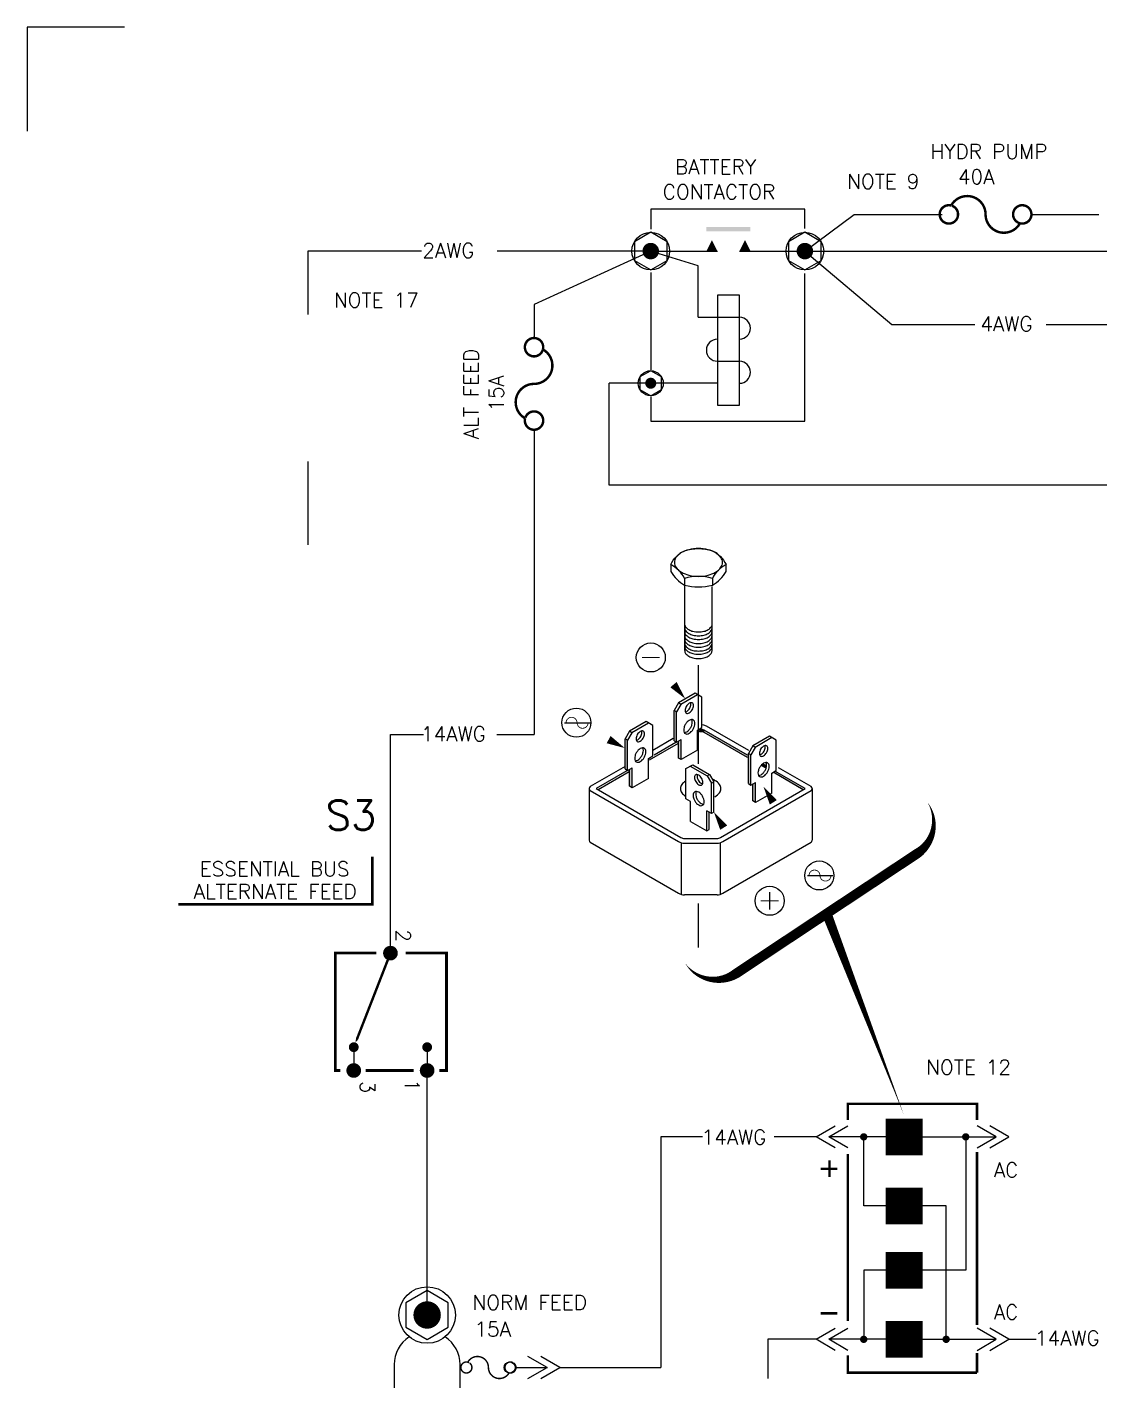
# Model space of a CAD drawing. Extents: x -0.4 to 31.2, y -19.7 to 25.2.
# Drawn here: x -0.43 to 3.96, y 5.33 to 10.86 of the extents above; entities that cross this region are included whole.
import ezdxf
from ezdxf.enums import TextEntityAlignment as Align

# ---------------------------------------------------------------- set-up
doc = ezdxf.new("R2010")
doc.units = 0
doc.header["$LTSCALE"] = 0.5
doc.linetypes.add('HIDDEN', pattern=[0])
doc.layers.get('0').update_dxf_attribs({"linetype": 'CONTINUOUS'})
doc.styles.get("Standard").update_dxf_attribs({"font": 'ROMANS'})

# ---------------------------------------------------------------- blocks, each defined once
blk = doc.blocks.new('FUSE')
at = {"color": 0, "const_width": 0.01}
blk.add_lwpolyline([(0.1404259733037172, -0.03625724772812688, -729.2147678623838), (0.1406250000000036, -0.03630921887069505, -0.7745966692415445), (0, 0, 0.7745966692414826), (-0.1406250000000036, 0.03630921887069505, 55.55771820439573), (-0.1380376597728556, 0.03554085559310494, 55.55771820439573)], format="xyb", dxfattribs=at)
blk = doc.blocks.new('SPADETERM')
at = {"color": 0}
for p, q in [((0, 0), (-0.09778629398190475, 0.0564569431535098)), ((-0.09778629398190475, -0.0564569431535098), (0, 0)), ((0.06509466086077254, 0), (-0.03269163312113221, 0.0564569431535098)), ((-0.03269163312113221, -0.0564569431535098), (0.06509466086077254, 0))]:
    blk.add_line(p, q, dxfattribs=at)
blk = doc.blocks.new('DIODE')
at = {"color": 0}
blk.add_lwpolyline([(0, 0, 0.15, 0.15, 0), (0, -0.02324600182806336, 0, 0.15, 0), (0, -0.1510990118823976, 0.15, 0.15, 0)], format="xyseb", dxfattribs=at)
blk = doc.blocks.new('CORNERS')
at = {"color": 0}
blk.add_lwpolyline([(0.3987211017965544, 11), (0, 11), (0, 10.57433492604116)], dxfattribs=at)

msp = doc.modelspace()

# ---------------------------------------------------------------- linework, layer by layer
at = {"color": 0}
for p, q in [((2.750754532449097, 9.945442326394389), (2.952792227805409, 10.09544232639439)), ((2.952792227805409, 10.09544232639439), (3.312013574935077, 10.09544232639439)), ((3.68288163089605, 10.09544232639439), (3.9517848894031, 10.09544232639439)), ((0.7191951863921886, 9.945442326394389), (0.7191951863921886, 9.686068654894868)), ((1.183597099062016, 9.945442326394389), (0.7191951863921886, 9.945442326394389)), ((2.120754532449096, 9.945442326394389), (1.492782852152468, 9.945442326394389)), ((2.120754532449096, 9.945442326394389), (1.643703041796084, 9.726762597280835)), ((2.314426823878117, 9.884701811996567), (2.11934569110564, 9.945442326394389)), ((2.141845691105617, 9.945442326394389), (2.393359521769507, 9.945442326394389)), ((2.483359521769416, 9.945442326394389), (2.750754532449097, 9.945442326394389)), ((2.750754532449097, 9.945442326394389), (6.271911207064891, 9.945442326394389)), ((2.750754532449097, 9.945442326394389), (3.106539047554718, 9.645442326394388)), ((2.314426823878117, 9.67544232639412), (2.314426823878117, 9.884701811996567)), ((2.393359521769507, 9.765442326394034), (2.393359521769507, 9.315442326394479)), ((2.483359521769416, 9.765442326394034), (2.393359521769507, 9.765442326394034)), ((2.483359521769416, 9.315442326394479), (2.483359521769416, 9.765442326394034)), ((1.643703041796084, 9.726762597280835), (1.643703041796084, 9.589621403066662)), ((2.314426823878117, 9.67544232639412), (2.483359521769416, 9.67544232639412)), ((3.106539047554718, 9.645442326394388), (3.445070035952182, 9.645442326394388)), ((3.736588031723181, 9.645442326394388), (4.644037427977209, 9.645442326394388)), ((2.393359521769507, 9.4954423263943), (2.483359521769416, 9.4954423263943)), ((2.393359521769507, 9.40544232639439), (1.95108764751753, 9.405442326394397)), ((1.95108764751753, 8.989172728789388), (1.95108764751753, 9.405442326394397)), ((2.393359521769507, 9.315442326394479), (2.483359521769416, 9.315442326394479)), ((1.643703041796084, 9.209485644902564), (1.643703041796084, 7.970567772847793)), ((0.7191951863921884, 9.08606865489487), (0.7191951863921884, 8.744860062144244)), ((5.292611508418108, 8.989172728789388), (1.95108764751753, 8.989172728789388)), ((2.259005272975067, 8.607607406236273), (2.259005272975067, 8.579833624812686)), ((2.259617796842918, 8.31267736249173), (2.259617796842918, 8.576100608206055)), ((2.348244476821116, 8.627868250750701), (2.348269314750639, 8.627882590935997)), ((2.372516954699897, 8.607607406236273), (2.372516954699897, 8.579833624812686)), ((2.37190443083204, 8.31267736249173), (2.37190443083204, 8.575141241957756)), ((2.314674514080445, 8.25373163163206), (2.314674514080445, 7.850455009073758)), ((2.302173306552753, 8.13833442067375), (2.233571279018296, 8.098727021609776)), ((2.330148614792471, 8.122182868930889), (2.302173306552753, 8.13833442067375)), ((2.233571279018296, 8.098727021609776), (2.215910768558459, 8.068138120205742)), ((2.243886076798173, 8.092771770334927), (2.226225566338336, 8.06218286893089)), ((2.243886076798173, 8.092771770334927), (2.233571279018296, 8.098727021609776)), ((2.312488104332637, 8.132379169398902), (2.243886076798173, 8.092771770334927)), ((2.330148614792471, 7.998575469866913), (2.330148614792471, 8.122182868930889)), ((2.101922294791074, 8.022719445127649), (2.033320267256617, 7.983112046063677)), ((2.129897603030792, 8.00656789338479), (2.101922294791074, 8.022719445127649)), ((2.215910768558459, 7.944530721141764), (2.215910768558459, 8.068138120205742)), ((2.226225566338336, 8.06218286893089), (2.215910768558459, 8.068138120205742)), ((2.226225566338336, 7.938575469866914), (2.226225566338336, 8.06218286893089)), ((1.056870505914311, 7.076360025864629), (1.056870505914311, 7.970567772847794)), ((1.056870505914311, 7.970567772847794), (1.192310330925577, 7.970567772847794)), ((1.491606364273102, 7.970567772847793), (1.643703041796084, 7.970567772847793)), ((1.768490919605874, 8.017764110259023), (1.872500625356104, 8.017764110259023)), ((2.033320267256617, 7.983112046063677), (2.01565975679678, 7.952523144659639)), ((2.043635065036494, 7.977156794788827), (2.025974554576657, 7.946567893384787)), ((2.043635065036494, 7.977156794788827), (2.033320267256617, 7.983112046063677)), ((2.112237092570958, 8.0167641938528), (2.043635065036494, 7.977156794788827)), ((2.129897603030792, 7.882960494320812), (2.129897603030792, 8.006567893384787)), ((2.311442466070727, 7.987775469866913), (2.330148614792471, 7.998575469866913)), ((2.311442466070727, 7.906175469866914), (2.311442466070727, 7.987775469866913)), ((2.025974554576657, 7.946567893384787), (2.01565975679678, 7.952523144659639)), ((2.01565975679678, 7.828915745595665), (2.01565975679678, 7.952523144659639)), ((2.025974554576657, 7.822960494320815), (2.025974554576657, 7.946567893384787)), ((2.215910768558459, 7.944530721141764), (2.226225566338336, 7.938575469866914)), ((2.226225566338336, 7.938575469866914), (2.244931715060084, 7.949375469866914)), ((2.234616917280203, 7.873730721141764), (2.234616917280203, 7.943420218592064)), ((2.244931715060084, 7.867775469866914), (2.244931715060084, 7.949375469866914)), ((2.537363830518523, 7.923332310223317), (2.519703320058689, 7.892743408819279)), ((2.547678628298407, 7.917377058948467), (2.53001811783857, 7.886788157544429)), ((2.605965858052987, 7.96293970928729), (2.537363830518523, 7.923332310223317)), ((2.547678628298407, 7.917377058948467), (2.537363830518523, 7.923332310223317)), ((2.616280655832867, 7.95698445801244), (2.547678628298407, 7.917377058948467)), ((2.633941166292705, 7.946788157544428), (2.605965858052987, 7.96293970928729)), ((2.633941166292705, 7.823180758480453), (2.633941166292701, 7.946788157544428)), ((2.111191454309048, 7.872160494320812), (2.129897603030792, 7.882960494320812)), ((2.111191454309048, 7.790560494320814), (2.111191454309048, 7.872160494320812)), ((2.244931715060084, 7.867775469866912), (2.234616917280203, 7.873730721141764)), ((2.311442466070727, 7.906175469866914), (2.244931715060084, 7.867775469866914)), ((2.519703320058689, 7.769136009755303), (2.519703320058689, 7.892743408819279)), ((2.53001811783857, 7.886788157544429), (2.519703320058689, 7.892743408819279)), ((2.53001811783857, 7.763180758480453), (2.53001811783857, 7.886788157544429)), ((2.01565975679678, 7.828915745595665), (2.025974554576657, 7.822960494320815)), ((2.025974554576657, 7.822960494320815), (2.044680703298404, 7.833760494320814)), ((2.034365905518524, 7.758115745595664), (2.034365905518524, 7.827805243045964)), ((2.044680703298404, 7.752160494320814), (2.044680703298404, 7.833760494320814)), ((2.264663960182653, 7.830360500805456), (2.29263926842237, 7.846512052548319)), ((2.264663960182653, 7.706753101741481), (2.264663960182653, 7.830360500805456)), ((2.282324470642486, 7.840556801273467), (2.35092649817695, 7.800949402209494)), ((2.29263926842237, 7.846512052548319), (2.361241295956831, 7.806904653484344)), ((2.35092649817695, 7.800949402209494), (2.361241295956831, 7.806904653484344)), ((2.361241295956831, 7.806904653484344), (2.378901806416668, 7.776315752080307)), ((2.615235017570957, 7.812380758480452), (2.633941166292705, 7.823180758480453)), ((2.615235017570957, 7.730780758480454), (2.615235017570957, 7.812380758480452)), ((1.868964071211533, 7.748753101741483), (1.868964071211533, 7.537553101741483)), ((2.044680703298404, 7.752160494320813), (2.034365905518524, 7.758115745595664)), ((2.111191454309048, 7.790560494320814), (2.044680703298404, 7.752160494320814)), ((2.35092649817695, 7.800949402209494), (2.368587008636788, 7.770360500805457)), ((2.368587008636788, 7.770360500805457), (2.378901806416668, 7.776315752080307)), ((2.368587008636788, 7.64675310174148), (2.368587008636788, 7.770360500805457)), ((2.378901806416668, 7.65270835301633), (2.378901806416668, 7.776315752080307)), ((2.519703320058689, 7.769136009755303), (2.53001811783857, 7.763180758480453)), ((2.53001811783857, 7.763180758480453), (2.54872426656031, 7.773980758480454)), ((2.538409468780433, 7.698336009755304), (2.538409468780433, 7.768025507205603)), ((2.54872426656031, 7.692380758480453), (2.54872426656031, 7.773980758480454)), ((2.780914585360563, 7.748753101825842), (2.780914585360563, 7.537553101741481)), ((2.2833701089044, 7.69595310174148), (2.264663960182653, 7.706753101741481)), ((2.2833701089044, 7.614353101741481), (2.2833701089044, 7.69595310174148)), ((2.54872426656031, 7.692380758480453), (2.538409468780433, 7.698336009755303)), ((2.615235017570957, 7.730780758480454), (2.54872426656031, 7.692380758480453)), ((2.34988085991504, 7.575953101741482), (2.34988085991504, 7.657553101741482)), ((2.368587008636788, 7.64675310174148), (2.34988085991504, 7.657553101741482)), ((2.360195657694924, 7.581908353016332), (2.360195657694924, 7.65159785046663)), ((2.378901806416668, 7.65270835301633), (2.368587008636788, 7.64675310174148)), ((2.2833701089044, 7.614353101741481), (2.34988085991504, 7.575953101741482)), ((2.34988085991504, 7.575953101741482), (2.360195657694924, 7.58190835301633)), ((1.873764071211533, 7.529239257865153), (2.234211334439657, 7.32113493341173)), ((2.245349773202968, 7.525904152793383), (2.245349773202968, 7.314704152793383)), ((2.404528883369136, 7.525904152793383), (2.404528883369136, 7.314704152793383)), ((2.415667322132443, 7.32113493341173), (2.776114585360564, 7.529239257865151)), ((2.761407985997508, 7.393411078235485), (2.865417691747741, 7.393411078235485)), ((2.391667322132442, 7.314704152793381), (2.258211334439658, 7.314704152793381)), ((2.314674514080445, 7.279146460449499), (2.314674514080445, 7.099912405979143)), ((0.9068315303620551, 6.692060178195726), (0.9068315303620551, 6.596788634729807)), ((1.206831530362052, 6.692060178195726), (1.206831530362052, 6.596788634729807)), ((1.206831530362054, 5.597514851506526), (1.206831530362054, 6.598897327222198)), ((2.161379368695878, 6.325568341911899), (2.161379368695878, 5.382963505973948)), ((2.332614264558558, 6.325568341911899), (2.161379368695878, 6.325568341911899)), ((2.796376937296358, 6.325568341911899), (2.625830174328895, 6.325568341911899)), ((3.080673040151696, 6.325568341911899), (2.848452665984976, 6.325568341911899)), ((2.991242045651216, 6.043086063529034), (2.991242045651216, 6.325568341911899)), ((3.231772052034094, 6.325568341911899), (3.532531315774902, 6.325568341911899)), ((3.408187300256477, 6.325568341911899), (3.408187300256478, 5.780577273365945)), ((3.328225209646263, 6.043086063529034), (2.991242045651216, 6.043086063529034)), ((3.328225209646263, 5.498094994983073), (3.328225209646263, 6.043086063529034)), ((3.408187300256478, 5.780577273365945), (2.991242045651216, 5.780577273365938)), ((2.991242045651216, 5.780577273365938), (2.991242045651216, 5.498094994983073)), ((2.796376937296358, 5.498094994983073), (2.599710378218011, 5.498094994983073)), ((2.599710378218011, 5.498094994983073), (2.599710378218011, 5.338386588315082)), ((3.080673040151696, 5.498094994983073), (2.848452665984976, 5.498094994983073)), ((3.231772052034094, 5.498094994983073), (3.532531315774902, 5.498094994983073)), ((3.58460704446352, 5.498094994983073), (3.695988513439512, 5.498094994983073)), ((1.697058335310112, 5.382963505973949), (1.618829300124588, 5.42812906049676)), ((1.749134063998731, 5.382963505973949), (1.670905028813206, 5.42812906049676)), ((1.571774518888978, 5.382963505973949), (1.698527146865066, 5.382963505973949)), ((1.618829300124588, 5.337797951451138), (1.697058335310112, 5.382963505973949)), ((1.670905028813206, 5.337797951451138), (1.749134063998731, 5.382963505973949)), ((1.749134063998731, 5.382963505973949), (2.161379368695878, 5.382963505973948))]:
    msp.add_line(p, q, dxfattribs=at)
at = {"color": 0, "linetype": 'HIDDEN'}
for points in [[(2.120754532449096, 10.11619554974496), (2.120754532449096, 10.03495502284798)], [(2.750754532449097, 10.03820724695762), (2.750754532449097, 10.11619554974496), (2.120886158156863, 10.11619554974496)], [(2.120754532449096, 9.857708808872545), (2.120754532449096, 9.460213554396994)], [(2.120754532449096, 9.34869240442739), (2.120754532449096, 9.249875986378573), (2.750754532449097, 9.249875986378573), (2.750754532449097, 9.8544565847629)]]:
    msp.add_lwpolyline(points, dxfattribs=at)
at = {"color": 0}
for points in [[(2.187321336085059, 9.983874688392707), (2.120754532449096, 10.02230705039102), (2.054187728813133, 9.983874688392707), (2.054187728813133, 9.907009964396071), (2.120754532449096, 9.868577602397757), (2.187321336085059, 9.907009964396071)], [(2.81732133608506, 9.983874688392707), (2.750754532449097, 10.02230705039102), (2.684187728813133, 9.983874688392707), (2.684187728813133, 9.907009964396071), (2.750754532449097, 9.868577602397757), (2.81732133608506, 9.907009964396071)], [(2.165132401539738, 9.431063901059932), (2.120754532449096, 9.456685475725479), (2.076376663358454, 9.431063901059932), (2.076376663358454, 9.379820751728847), (2.120754532449096, 9.3541991770633), (2.165132401539738, 9.379820751728847)], [(1.293388159461168, 5.647488344617054), (1.206831530362054, 5.697461837727575), (1.120274901262933, 5.647488344617054), (1.120274901262933, 5.547541358396012), (1.206831530362054, 5.497567865285484), (1.293388159461168, 5.547541358396012)]]:
    msp.add_lwpolyline(points, close=True, dxfattribs=at)
for points, const_width in [([(2.103879532449114, 9.945442326394389, 1), (2.137629532449077, 9.945442326394389, 1)], 0.03374999999996624), ([(2.733879532449116, 9.945442326394389, 1), (2.767629532449079, 9.945442326394389, 1)], 0.03374999999996624), ([(2.109504532449108, 9.40544232639439, 1), (2.132004532449083, 9.40544232639439, 1)], 0.0224999999999775), ([(1.056870505914311, 7.091360025864629, 1), (1.056870505914311, 7.061360025864628, 1)], 0.03), ([(0.9068315303620551, 6.702060178195728, 1), (0.9068315303620551, 6.682060178195725, 1)], 0.02), ([(1.206831530362052, 6.702060178195728, 1), (1.206831530362052, 6.682060178195725, 1)], 0.02), ([(0.9068315303620551, 6.611788634729807, 1), (0.9068315303620551, 6.581788634729806, 1)], 0.03), ([(1.206831530362052, 6.611788634729807, 1), (1.206831530362052, 6.581788634729806, 1)], 0.03), ([(2.998742045651216, 6.325568341911899, -1), (2.983742045651216, 6.325568341911899, -1)], 0.015), ([(3.415687300256478, 6.325568341911899, -1), (3.400687300256477, 6.325568341911899, -1)], 0.015), ([(1.178831530362048, 5.597514851506526, 1), (1.234831530362053, 5.597514851506526, 1)], 0.05599999999999999), ([(2.998742045651216, 5.498094994983073, -1), (2.983742045651216, 5.498094994983073, -1)], 0.015), ([(3.335725209646263, 5.498094994983073, -1), (3.320725209646262, 5.498094994983073, -1)], 0.015)]:
    msp.add_lwpolyline(points, format="xyb", close=True, dxfattribs=dict(at, const_width=const_width))
for points, format in [([(2.429272795562316, 8.664332534801286, 0.1635241201433626), (2.372516954699897, 8.607607406236273, 0.1529235857135754), (2.259005272975067, 8.607607406236273, 0.1565824603704162), (2.202249432112645, 8.664332534801286, -0.1635241201433626), (2.259005272975067, 8.721057663366299, -0.1529235857135754), (2.372516954699897, 8.721057663366299, -0.1565824603704162)], "xyb"), ([(2.315761113837482, 8.729736970061168, 0.0587518675353757), (2.276310697867082, 8.725085342430312, 0.07234108405765964), (2.24628730354845, 8.713122564568156, 0.1066170543910072), (2.223883645595951, 8.692828511531836, 0.1568512196707774), (2.217510309097002, 8.673011841496155, 0.1568512196707781), (2.223883645595951, 8.653195171460471, 0.106617054391009), (2.24628730354845, 8.632901118424154, 0.07234108405766021), (2.276310697867082, 8.620938340561999, 0.05875186753537549), (2.315761113837482, 8.616286712931142, 0.05875186753537561), (2.355211529807879, 8.620938340561999, 0.07234108405765943), (2.385234924126511, 8.632901118424154, 0.1066170543910081), (2.40763858207901, 8.653195171460471, 0.1568512196707778), (2.414011918577963, 8.673011841496155, 0.1568512196707755), (2.40763858207901, 8.692828511531836, 0.1066170543910075), (2.385234924126511, 8.713122564568156, 0.07234108405765957), (2.355211529807879, 8.725085342430312, 0.05875186753537671)], "xyb"), ([(2.266124404338861, 8.084977582221612, 0.05875186753540363), (2.262270077936535, 8.076017289401108, 0.07234108405766812), (2.261127876105171, 8.068164045020787, 0.1066170543910311), (2.262692841575046, 8.060908281817461, 0.1568512196707903), (2.266124404338861, 8.057120001661424, 0.1568512196707873), (2.271120932572547, 8.0560423212113, 0.1066170543909786), (2.278187090565404, 8.058314902960007, 0.07234108405762966), (2.284417098785213, 8.063230700952378, 0.05875186753533832), (2.290249776791953, 8.071048791941518, 0.0587518675353343), (2.294104103194276, 8.080009084762022, 0.07234108405763703), (2.29524630502564, 8.087862329142347, 0.1066170543910311), (2.293681339555768, 8.095118092345672, 0.1568512196707903), (2.290249776791953, 8.098906372501705, 0.1568512196708349), (2.28525324855827, 8.099984052951832, 0.1066170543910695), (2.278187090565404, 8.097711471203123, 0.07234108405767206), (2.271957082345601, 8.092795673210752, 0.05875186753536454)], "xyb"), ([(2.262026664605977, 8.010640132662463, 0.05875186753536099), (2.256863009075325, 7.99863599477965, 0.07234108405764983), (2.255332796999852, 7.988114973842356, 0.1066170543909983), (2.257429387106733, 7.978394400677778, 0.1568512196707501), (2.262026664605977, 7.973319227550879, 0.1568512196708165), (2.268720532212097, 7.971875455011735, 0.1066170543909995), (2.278187090565404, 7.974920041300146, 0.07234108405764586), (2.286533455933114, 7.981505754299326, 0.05875186753540317), (2.294347516524834, 7.991979680106669, 0.05875186753538685), (2.299511172055486, 8.003983817989486, 0.07234108405766143), (2.301041384130958, 8.014504838926776, 0.1066170543909651), (2.298944794024081, 8.024225412091354, 0.1568512196707457), (2.294347516524834, 8.029300585218255, 0.1568512196707627), (2.287653648918717, 8.030744357757396, 0.1066170543910523), (2.278187090565404, 8.027699771468988, 0.07234108405762782), (2.269840725197696, 8.021114058469806, 0.05875186753537025)], "xyb"), ([(2.065873392577182, 7.969362606675511, 0.05875186753540363), (2.062019066174856, 7.960402313855005, 0.07234108405766812), (2.060876864343492, 7.952549069474684, 0.1066170543910311), (2.062441829813367, 7.945293306271359, 0.1568512196707903), (2.065873392577182, 7.941505026115323, 0.1568512196707873), (2.070869920810868, 7.940427345665198, 0.1066170543909786), (2.077936078803724, 7.942699927413906, 0.07234108405762966), (2.084166087023533, 7.947615725406279, 0.05875186753533832), (2.089998765030274, 7.955433816395417, 0.0587518675353343), (2.093853091432596, 7.964394109215919, 0.07234108405763703), (2.09499529326396, 7.972247353596244, 0.1066170543910311), (2.093430327794089, 7.979503116799569, 0.1568512196707903), (2.089998765030274, 7.983291396955605, 0.1568512196708349), (2.085002236796591, 7.98436907740573, 0.1066170543910695), (2.077936078803724, 7.982096495657024, 0.07234108405767206), (2.071706070583922, 7.977180697664649, 0.05875186753536454)], "xyb"), ([(2.061775652844297, 7.895025157116362, 0.05875186753536099), (2.056611997313646, 7.883021019233548, 0.07234108405764983), (2.055081785238173, 7.872499998296255, 0.1066170543909983), (2.057178375345054, 7.862779425131676, 0.1568512196707501), (2.061775652844297, 7.857704252004777, 0.1568512196708165), (2.068469520450418, 7.856260479465635, 0.1066170543909995), (2.077936078803724, 7.859305065754044, 0.07234108405764586), (2.086282444171435, 7.865890778753225, 0.05875186753540317), (2.094096504763155, 7.87636470456057, 0.05875186753538685), (2.099260160293806, 7.888368842443383, 0.07234108405766143), (2.100790372369279, 7.898889863380675, 0.1066170543909651), (2.098693782262402, 7.908610436545252, 0.1568512196707457), (2.094096504763155, 7.913685609672153, 0.1568512196707627), (2.087402637157038, 7.915129382211297, 0.1066170543910523), (2.077936078803724, 7.912084795922886, 0.07234108405762782), (2.069589713436017, 7.905499082923703, 0.05875186753537025)], "xyb"), ([(2.569916955839088, 7.909582870835151, 0.05875186753540363), (2.566062629436765, 7.900622578014647, 0.07234108405766812), (2.564920427605401, 7.892769333634326, 0.1066170543910311), (2.566485393075276, 7.885513570431001, 0.1568512196707903), (2.569916955839088, 7.881725290274963, 0.1568512196707873), (2.574913484072777, 7.880647609824838, 0.1066170543909786), (2.581979642065637, 7.882920191573546, 0.07234108405762966), (2.588209650285443, 7.887835989565919, 0.05875186753533832), (2.594042328292183, 7.895654080555057, 0.0587518675353343), (2.597896654694506, 7.904614373375559, 0.07234108405763703), (2.59903885652587, 7.912467617755884, 0.1066170543910311), (2.597473891055995, 7.919723380959209, 0.1568512196707903), (2.594042328292183, 7.923511661115245, 0.1568512196708349), (2.589045800058493, 7.92458934156537, 0.1066170543910695), (2.581979642065637, 7.922316759816664, 0.07234108405767206), (2.575749633845828, 7.917400961824291, 0.05875186753536454)], "xyb"), ([(2.304514502412453, 7.777375505540596, 0.05875186753535443), (2.310370532902582, 7.769526113005282, 0.07234108405764272), (2.31662548440972, 7.764590633471976, 0.1066170543910233), (2.323719933410065, 7.762308952913517, 0.1568512196707382), (2.328736466406987, 7.763390948108049, 0.1568512196707007), (2.33218176823069, 7.767194395525043, 0.1066170543909515), (2.333752999403913, 7.774479208864425, 0.07234108405770369), (2.332606224501781, 7.782363895535698, 0.05875186753539453), (2.328736466406987, 7.791360062973147, 0.05875186753534553), (2.322880435916858, 7.79920945550846, 0.07234108405765162), (2.31662548440972, 7.804144935041767, 0.1066170543910253), (2.309531035409379, 7.806426615600226, 0.1568512196708752), (2.304514502412453, 7.805344620405694, 0.1568512196707578), (2.30106920058875, 7.801541172988698, 0.1066170543909635), (2.299497969415523, 7.794256359649318, 0.07234108405762842), (2.300644744317659, 7.786371672978048, 0.05875186753538331)], "xyb"), ([(2.565819216106207, 7.835245421276002, 0.05875186753536099), (2.560655560575555, 7.823241283393188, 0.07234108405764983), (2.559125348500082, 7.812720262455895, 0.1066170543909983), (2.561221938606959, 7.802999689291318, 0.1568512196707501), (2.565819216106207, 7.797924516164417, 0.1568512196708165), (2.572513083712331, 7.796480743625275, 0.1066170543909995), (2.581979642065637, 7.799525329913684, 0.07234108405764586), (2.590326007433341, 7.806111042912865, 0.05875186753540317), (2.598140068025068, 7.81658496872021, 0.05875186753538685), (2.603303723555719, 7.828589106603023, 0.07234108405766143), (2.604833935631188, 7.839110127540315, 0.1066170543909651), (2.602737345524311, 7.848830700704894, 0.1568512196707457), (2.598140068025068, 7.853905873831793, 0.1568512196707627), (2.591446200418947, 7.855349646370937, 0.1066170543910523), (2.581979642065637, 7.852305060082526, 0.07234108405762782), (2.573633276697926, 7.845719347083345, 0.05875186753537025)], "xyb"), ([(2.300674739729367, 7.698850890774266, 0.05875186753539177), (2.308387413004703, 7.688512863993707, 0.0723410840576827), (2.31662548440972, 7.682012600519726, 0.1066170543910042), (2.325969214313517, 7.679007517691736, 0.1568512196708365), (2.33257622909007, 7.680432557304315, 0.1568512196707744), (2.337113856984239, 7.6854418801377, 0.1066170543909859), (2.339183243866622, 7.695036329014484, 0.07234108405768452), (2.337672886269371, 7.705420839866405, 0.05875186753539382), (2.33257622909007, 7.717269224244219, 0.05875186753539177), (2.324863555814734, 7.727607251024778, 0.0723410840576827), (2.31662548440972, 7.734107514498759, 0.1066170543910042), (2.307281754505919, 7.737112597326749, 0.1568512196708365), (2.300674739729367, 7.735687557714169, 0.1568512196708612), (2.296137111835197, 7.730678234880783, 0.1066170543910042), (2.294067724952818, 7.721083786004001, 0.07234108405761568), (2.295578082550066, 7.71069927515208, 0.05875186753535909)], "xyb"), ([(0.9831235796517446, 7.470277283062993, 0, 0, 0), (0.1904118078748682, 7.470277283062993, 0, 0, 0), (0.1904118078748682, 7.275411942298017, 0.01125, 0.01125, 0), (0.9831235796517446, 7.275411942298017, 0.01125, 0.01125, 0)], "xyseb")]:
    msp.add_lwpolyline(points, format=format, close=True, dxfattribs=at)
for points, format in [([(2.202249432112645, 8.664332534801286), (2.202249432112645, 8.636558753377702, 0.1242366591948834), (2.259005272975067, 8.579833624812686, 0.1223388685708613), (2.372516954699897, 8.579833624812686, 0.1242366591948834), (2.429272795562316, 8.636558753377702), (2.429272795562316, 8.664332534801286)], "xyb"), ([(2.260120046553944, 8.416909060131328, 0.09893157468461798), (2.263259703413745, 8.40997395174088, 0.106617054391009), (2.27606179367232, 8.398377350005838, 0.07234108405766021), (2.293218018997255, 8.39154147694175, 0.05875186753537549), (2.315761113837482, 8.388883404009832, 0.05875186753537561), (2.338304208677709, 8.39154147694175, 0.07234108405765943), (2.355460434002641, 8.398377350005838, 0.1066170543910081), (2.368262524261212, 8.40997395174088, 0.0989315746846333), (2.371402181121017, 8.416909060131331, 0.1568512196707755)], "xyb"), ([(2.25989869094164, 8.40922882977894, 0.04259185981246747), (2.259617796842918, 8.405937302485057, 0.1568512196707781), (2.263259703413745, 8.394613491036097, 0.106617054391009), (2.27606179367232, 8.383016889301057, 0.07234108405766021), (2.293218018997255, 8.37618101623697, 0.05875186753537549), (2.315761113837482, 8.373522943305048, 0.05875186753537561), (2.338304208677709, 8.37618101623697, 0.07234108405765943), (2.355460434002641, 8.383016889301057, 0.1066170543910081), (2.368262524261212, 8.394613491036097, 0.1568512196707778), (2.37190443083204, 8.405937302485057, 0.04259185981248145), (2.371623536733317, 8.40922882977894, 0.1066170543910075)], "xyb"), ([(2.260120046553944, 8.394965544838783, 0.05703460827614956), (2.259617796842918, 8.390576841780273, 0.1568512196707781), (2.263259703413745, 8.379253030331313, 0.106617054391009), (2.27606179367232, 8.367656428596273, 0.07234108405766021), (2.293218018997255, 8.360820555532186, 0.05875186753537549), (2.315761113837482, 8.358162482600264, 0.05875186753537561), (2.338304208677709, 8.360820555532186, 0.07234108405765943), (2.355460434002641, 8.367656428596273, 0.1066170543910081), (2.368262524261212, 8.379253030331313, 0.1568512196707778), (2.37190443083204, 8.390576841780273, 0.05703460827616333), (2.371402181121017, 8.394965544838783, 0.1066170543910075)], "xyb"), ([(2.260001143185982, 8.377959320487058, 0.04978965554087204), (2.259617796842918, 8.374119205310862, 0.1568512196707781), (2.263259703413745, 8.362795393861902, 0.106617054391009), (2.27606179367232, 8.351198792126862, 0.07234108405766021), (2.293218018997255, 8.344362919062775, 0.05875186753537549), (2.315761113837482, 8.341704846130856, 0.05875186753537561), (2.338304208677709, 8.344362919062775, 0.07234108405765943), (2.355460434002641, 8.351198792126862, 0.1066170543910081), (2.368262524261212, 8.362795393861902, 0.1568512196707778), (2.37190443083204, 8.374119205310862, 0.04978965554088592), (2.371521084488979, 8.377959320487058, 0.1066170543910075)], "xyb"), ([(2.260001143185982, 8.362598859782274, 0.04978965554087204), (2.259617796842918, 8.358758744606078, 0.1568512196707781), (2.263259703413745, 8.347434933157118, 0.106617054391009), (2.27606179367232, 8.335838331422082, 0.07234108405766021), (2.293218018997255, 8.32900245835799, 0.05875186753537549), (2.315761113837482, 8.326344385426072, 0.05875186753537561), (2.338304208677709, 8.32900245835799, 0.07234108405765943), (2.355460434002641, 8.335838331422082, 0.1066170543910081), (2.368262524261212, 8.347434933157118, 0.1568512196707778), (2.37190443083204, 8.358758744606078, 0.04978965554088592), (2.371521084488979, 8.362598859782274, 0.1066170543910075)], "xyb"), ([(2.260001143185982, 8.34723839907749, 0.04978965554087204), (2.259617796842918, 8.343398283901294, 0.1568512196707781), (2.263259703413745, 8.332074472452334, 0.106617054391009), (2.27606179367232, 8.320477870717298, 0.07234108405766021), (2.293218018997255, 8.313641997653207, 0.05875186753537549), (2.315761113837482, 8.310983924721288, 0.05875186753537561), (2.338304208677709, 8.313641997653207, 0.07234108405765943), (2.355460434002641, 8.320477870717298, 0.1066170543910081), (2.368262524261212, 8.332074472452334, 0.1568512196707778), (2.37190443083204, 8.343398283901294, 0.04978965554088592), (2.371521084488979, 8.34723839907749, 0.1066170543910075)], "xyb"), ([(2.25989869094164, 8.33352370201965, 0.04259185981246747), (2.259617796842918, 8.330232174725769, 0.1568512196707781), (2.263259703413745, 8.318908363276808, 0.106617054391009), (2.27606179367232, 8.307311761541769, 0.07234108405766021), (2.293218018997255, 8.300475888477681, 0.05875186753537549), (2.315761113837482, 8.29781781554576, 0.05875186753537561), (2.338304208677709, 8.300475888477681, 0.07234108405765943), (2.355460434002641, 8.307311761541769, 0.1066170543910081), (2.368262524261212, 8.318908363276808, 0.1568512196707778), (2.37190443083204, 8.330232174725769, 0.04259185981249611), (2.371623536733317, 8.33352370201965, 0.1066170543910337)], "xyb"), ([(2.260120046553944, 8.31706606555024, 0.05703460827614956), (2.259617796842918, 8.31267736249173, 0.1568512196707781), (2.263259703413745, 8.30135355104277, 0.106617054391009), (2.27606179367232, 8.28975694930773, 0.07234108405766021), (2.293218018997255, 8.282921076243642, 0.05875186753537549), (2.315761113837482, 8.280263003311724, 0.05875186753537561), (2.338304208677709, 8.282921076243642, 0.07234108405765943), (2.355460434002641, 8.28975694930773, 0.1066170543910081), (2.368262524261212, 8.30135355104277, 0.1568512196707778), (2.37190443083204, 8.31267736249173, 0.05703460827616333), (2.371402181121017, 8.31706606555024, 0.1066170543910075)], "xyb"), ([(2.15907195915175, 8.239205498915087, 0, 0, 0), (2.261866961514351, 8.116062984605431, 0, 0.0336, 0), (2.213701745344978, 8.173558507806398, 0.0336, 0.0336, 0)], "xyseb"), ([(2.262173551493153, 8.062187426349134, 0.0868210977919839), (2.267872292785523, 8.064270154234858, 0.07234108405762966), (2.274102301005332, 8.06918595222723, 0.05875186753533832), (2.279934979012073, 8.07700404321637, 0.0587518675353343), (2.283789305414395, 8.08596433603687, 0.07234108405763703), (2.284931507245759, 8.093817580417195, 0.08682109779200264), (2.283885831857777, 8.099794199088848, 0.1568512196707903)], "xyb"), ([(2.257728047731412, 7.977784307271565, 0.01518889895663108), (2.258405734432217, 7.977830706286587, 0.1066170543909995), (2.267872292785523, 7.980875292574996, 0.07234108405764586), (2.276218658153234, 7.987461005574176, 0.05875186753540317), (2.284032718744957, 7.997934931381521, 0.05875186753538685), (2.289196374275605, 8.009939069264334, 0.07234108405766143), (2.290726586351078, 8.020460090201627, 0.1066170543909651), (2.288629996244204, 8.030180663366203, 0.0151888989566015), (2.288331335619518, 8.030790756772419, 0.1568512196707627)], "xyb"), ([(1.869411658179481, 7.990790870106566, 0, 0, 0), (2.015055064888469, 7.914284375446313, 0, 0.0336, 0), (1.948567773093636, 7.948998396627734, 0.0336, 0.0336, 0)], "xyseb"), ([(2.061922539731473, 7.946572450803033, 0.0868210977919839), (2.067621281023844, 7.948655178688756, 0.07234108405762966), (2.073851289243653, 7.953570976681127, 0.05875186753533832), (2.079683967250393, 7.961389067670267, 0.0587518675353343), (2.083538293652716, 7.970349360490769, 0.07234108405763703), (2.08468049548408, 7.978202604871094, 0.08682109779200264), (2.083634820096098, 7.984179223542745, 0.1568512196707903)], "xyb"), ([(2.516822235652978, 7.875592719461671), (2.339339328286052, 7.978062523771475, 0.2287326502011958), (2.314367670189107, 7.979910543185404)], "xyb"), ([(2.516171680067764, 7.884974801660582), (2.339339328286052, 7.987069007528269, 0.1676054936272885), (2.320901973691612, 7.990643081589474)], "xyb"), ([(2.52180350381326, 7.903893517041191), (2.348939328286047, 8.00369669528093, 0.08769943465922107), (2.333234888099082, 8.009405205195304)], "xyb"), ([(2.057477035969733, 7.862169331725464, 0.01518889895663108), (2.058154722670537, 7.862215730740485, 0.1066170543909995), (2.067621281023844, 7.865260317028894, 0.07234108405764586), (2.075967646391554, 7.871846030028075, 0.05875186753540317), (2.083781706983278, 7.88231995583542, 0.05875186753538685), (2.088945362513926, 7.894324093718232, 0.07234108405766143), (2.090475574589398, 7.904845114655525, 0.1066170543909651), (2.088378984482525, 7.914565687820102, 0.0151888989566015), (2.088080323857838, 7.915175781226316, 0.1568512196707627)], "xyb"), ([(2.212934878354873, 7.952887302423281), (2.129897603030792, 7.904945709162152, 0.5773502691896258)], "xyb"), ([(2.565966102993383, 7.886792714962673, 0.0868210977919839), (2.571664844285757, 7.888875442848396, 0.07234108405762966), (2.577894852505559, 7.893791240840769, 0.05875186753533832), (2.583727530512299, 7.901609331829909, 0.0587518675353343), (2.587581856914625, 7.910569624650409, 0.07234108405763703), (2.588724058745989, 7.918422869030734, 0.08682109779200264), (2.587678383358007, 7.924399487702385, 0.1568512196707903)], "xyb"), ([(1.873764071211533, 7.757066945617813, 0.5773502691896258), (1.873764071211533, 7.740439257865153), (2.234211334439657, 7.53233493341173, 0.1316524975873957), (2.258211334439658, 7.525904152793383), (2.391667322132442, 7.525904152793383, 0.1316524975873957), (2.415667322132439, 7.53233493341173), (2.776114585360564, 7.740439257949512, 0.5773502691896268), (2.776114585360564, 7.757066945702172), (2.642606523724148, 7.834147861000578, 0.08769943465922107)], "xyb"), ([(2.01565975679678, 7.838990457887301), (1.873764071211533, 7.757066945617813, 0.5773502691896258)], "xyb"), ([(1.897764071211534, 7.748753101741483), (2.24381133443966, 7.548962621164391, 0.1316524975873986), (2.258211334439658, 7.545104152793383), (2.391667322132442, 7.545104152793383, 0.1316524976320368), (2.406067322136817, 7.548962621166917), (2.752114585361018, 7.748753101822735), (2.628571634396004, 7.820080657794471, 0.1676054936272885)], "xyb"), ([(2.310873238633786, 7.80624146874811, 0.08726538148788024), (2.309812767195404, 7.80021161092417, 0.07234108405762842), (2.310959542097536, 7.792326924252898, 0.05875186753538331), (2.314829300192333, 7.783330756815448, 0.05875186753535443)], "xyb"), ([(2.561520599231642, 7.802389595885104, 0.01518889895663108), (2.562198285932447, 7.802435994900125, 0.1066170543909995), (2.571664844285757, 7.805480581188534, 0.07234108405764586), (2.58001120965346, 7.812066294187715, 0.05875186753540317), (2.587825270245184, 7.82254021999506, 0.05875186753538685), (2.592988925775835, 7.834544357877873, 0.07234108405766143), (2.594519137851308, 7.845065378815165, 0.1066170543909651), (2.592422547744431, 7.854785951979742, 0.0151888989566015), (2.592123887119748, 7.855396045385956, 0.1568512196707627)], "xyb"), ([(2.592192994513845, 7.832077391559207), (2.571894786824391, 7.843796567228773, 0.2287326502011958)], "xyb"), ([(2.59416271279175, 7.839946657938412), (2.577724912278907, 7.849437026486142, 0.1676054936272885)], "xyb"), ([(2.744314741629108, 7.744249859942655), (2.62077179066251, 7.815577415915302, 0.2287326502011958)], "xyb"), ([(2.262227315678178, 7.779470410570561, 0.08410451756561887), (2.247975297311737, 7.76535315439313, 0.1568512196707626), (2.242636472928535, 7.748753101783662, 0.1568512196707779), (2.247975297311737, 7.732153049174197, 0.08660097934423049), (2.262715991520356, 7.717695790188428, 0.07234108405765775)], "xyb"), ([(2.314829300192333, 7.783330756815448, 0.05875186753535443), (2.320685330682459, 7.775481364280131, 0.07234108405764272), (2.326940282189601, 7.770545884746828, 0.08726538148793829), (2.332692527965531, 7.768449351040485, 0.1568512196707382)], "xyb"), ([(2.382585025990615, 7.71483733810481, 0.001688598359335682), (2.383136235420363, 7.715153101783662, 0.106617054391021), (2.40190335926036, 7.732153049174197, 0.1568512196708018), (2.407242183643565, 7.748753101783662, 0.1568512196707779), (2.40190335926036, 7.765353154393128, 0.1066170543910103), (2.383136235420363, 7.782353101783662, 0.01927340434546237), (2.376724357222252, 7.785732515270863, 0.0587518675353817)], "xyb"), ([(2.778094256251404, 7.44415867390924, 0, 0, 0), (2.581721595118218, 7.756283230000661, 0, 0.0336, 0), (2.621662923435576, 7.692798479634607, 0.0336, 0.0336, 0)], "xyseb"), ([(2.261469110880969, 7.034962053343755, 0, 0.04, 0.4142135623730951), (2.469361639700178, 6.992763754075246, 0.04, 0.04, 0), (3.210559320432021, 7.483834056783637, 0.04, 0, 0.4142135623730951), (3.25275761970053, 7.691726585602846, 0, 0, 0)], "xyseb"), ([(2.306704309408975, 7.737154539231018, 0.01311539641820735), (2.306451909615078, 7.736633486155635, 0.1066170543910042), (2.304382522732699, 7.727039037278851, 0.07234108405761568), (2.305892880329946, 7.716654526426932, 0.05875186753535909), (2.310989537509251, 7.704806142049118, 0.05875186753539177)], "xyb"), ([(2.310989537509251, 7.704806142049118, 0.05875186753539177), (2.318702210784587, 7.694468115268557, 0.0723410840576827), (2.326940282189601, 7.687967851794578, 0.1066170543910042), (2.336284012093398, 7.684962768966586, 0.01311539641820755), (2.336861457190345, 7.684920827062318, 0.1568512196707744)], "xyb"), ([(2.575274467549854, 7.340583796924911, 0, 0, 0), (2.378901806416668, 7.65270835301633, 0, 0.0336, 0), (2.418843134734026, 7.589223602650278, 0.0336, 0.0336, 0)], "xyseb"), ([(2.839960480066099, 7.238298905429441, 0.04, 0, 0), (3.15511974270464, 6.416199488151863, 0.04, 0, 0)], "xyseb"), ([(1.056870505914311, 7.076360025864629, 0.01, 0.01, 0), (0.9480731360294108, 6.797210299893502, 0.06, 0, 0), (0.9146930829764148, 6.711564546944667, 0, 0, 0)], "xyseb"), ([(1.133820687098851, 5.508135788863817, 0.2551766292028889), (1.071832394362188, 5.394583230606832), (1.071832394362188, 1.709538206093701, 0.414213562373095), (1.208631518842045, 1.57633905857384, 0.414213562373095), (1.341830666361913, 1.709538206093708), (1.341830666361913, 5.394583230606832, 1)], "xyb"), ([(1.341830666361913, 5.394583230606832, 0.2551766292028793), (1.279842373625254, 5.508135788863814)], "xyb")]:
    msp.add_lwpolyline(points, format=format, dxfattribs=at)
for points, const_width in [([(2.084425778922999, 8.284711161043294), (2.157476027601654, 8.284711161043294)], 0.0048), ([(2.606886608637933, 7.253812750127348), (2.606886608637933, 7.326862998806006)], 0.0048), ([(2.570361484298605, 7.290337874466679), (2.643411732977264, 7.290337874466679)], 0.0048), ([(0.9995484876856757, 7.076360025864629), (0.8318705059143099, 7.076360025864629), (0.8318705059143099, 6.596788634729807), (0.8522054925165854, 6.596788634729807)], 0.0110390673), ([(1.11954177554081, 7.076360025864629), (1.285921764783932, 7.076360025864629), (1.285921764783932, 6.596788634729807), (1.257222934961106, 6.596788634729807)], 0.0110390673), ([(1.151722400729163, 6.596788634729807), (0.9560702268161094, 6.596788634729807)], 0.0110390673), ([(2.926681701170501, 6.394928680000834), (2.926681701170501, 6.4605558262981), (3.454302280589379, 6.4605558262981), (3.454302280589379, 6.394928680000834)], 0.01), ([(2.9266817011705, 5.573162014709932), (2.926681701170501, 6.25511415997538)], 0.01), ([(3.454302280589379, 6.263674284919285), (3.454302280589378, 5.556041969796129)], 0.01), ([(2.815230507389225, 6.195193695316045), (2.883711096992473, 6.195193695316045)], 0.01), ([(2.851308466244008, 6.229433990117665), (2.851308466244008, 6.160953400514418)], 0.01), ([(2.815230507389225, 5.604548968692586), (2.883711096992473, 5.604548968692586)], 0.01), ([(3.454302280589378, 5.362013666749273), (2.9266817011705, 5.362013666749273), (2.9266817011705, 5.433347597171486)], 0.01), ([(3.454302280589378, 5.441907722115398), (3.454302280589378, 5.362013666749273)], 0.01)]:
    msp.add_lwpolyline(points, dxfattribs=dict(at, const_width=const_width))
for points, const_width in [([(1.864561789362501, 8.017764110259023, -1), (1.819656676026778, 8.017764110259023, 1), (1.774751562691059, 8.017764110259023, 1)], 0.00336), ([(2.857478855754135, 7.393411078235485, -1), (2.812573742418416, 7.393411078235485, 1), (2.767668629082693, 7.393411078235485, 1)], 0.00336), ([(1.542550111280473, 5.36283889417645, -0.7914183192462256), (1.457300887685475, 5.382963505973949, 0.7914183192462259), (1.372051664090478, 5.403088117771448, 0.7914183192462259)], 0.006000000000000001), ([(1.378507696060407, 5.402473950511366, 39.33880835951041), (1.380429832608006, 5.401235911541393, 39.33880835951041)], 0.006000000000000001), ([(1.558507696060404, 5.402473950511366, 39.33880835951041), (1.560429832608003, 5.401235911541393, 39.33880835951041)], 0.006000000000000001)]:
    msp.add_lwpolyline(points, format="xyb", dxfattribs=dict(at, const_width=const_width))
for points in [[(2.232354797019987, 7.932922663598547), (2.114116108865268, 7.864657525163794)], [(2.22338763688428, 7.936751955037129), (2.134862329077045, 7.885641844744526)], [(2.02286397425964, 7.820979564441902), (1.897764071211534, 7.748753101741483)], [(2.033090825537709, 7.817877556023464), (1.905563914943692, 7.744249859863085)]]:
    msp.add_lwpolyline(points, dxfattribs=at)
for centre, radius in [((2.120754532449096, 9.945442326394389), 0.07686472399663248), ((2.750754532449097, 9.945442326394389), 0.07686472399663248), ((2.120754532449096, 9.40544232639439), 0.05124314933108796), ((2.120950903262326, 8.284711161043294), 0.05936312144632631), ((1.816789330947849, 8.018265783474547), 0.05936312144632631), ((2.809706397339479, 7.393912751451007), 0.05936312144632631), ((2.606886608637933, 7.290337874466679), 0.05936312144632631), ((1.206831530362054, 5.597514851506526), 0.1154088387988257), ((1.544330666361915, 5.382963505973949), 0.02249999999999979)]:
    msp.add_circle(centre, radius, dxfattribs=at)
for centre, radius, start, end in [((2.483359521769416, 9.630442326394164), 0.04499999999995458, 270, 90), ((2.393359521769507, 9.540442326394253), 0.04499999999995511, 90, 270), ((2.483359521769416, 9.450442326394345), 0.04499999999995458, 270, 90), ((1.878564071211532, 7.537553101741483), 0.009600000000000001, 180, 240), ((2.771314585360564, 7.537553101741481), 0.009600000000000001, 299.9999999999999, 0), ((2.258211334439658, 7.362704152793383), 0.048, 240, 270), ((2.391667322132442, 7.362704152793383), 0.048, 270, 299.9999999999999)]:
    msp.add_arc(centre, radius, start, end, dxfattribs=at)
for points in [[(2.393359521769504, 9.945442326394389), (2.370859521769527, 9.990442326394348), (2.34835952176955, 9.945442326394389)], [(2.483359521769414, 9.945442326394389), (2.505859521769394, 9.990442326394348), (2.528359521769369, 9.945442326394389)], [(2.215910768558459, 8.068138120205742), (2.226225566338336, 8.06218286893089), (2.215910768558459, 7.944530721141764), (2.226225566338336, 7.938575469866914)], [(2.339339328286052, 7.987069007528269), (2.314367670189107, 7.979910543185404), (2.320901973691612, 7.990643081589474)], [(2.339339328286052, 7.987069007528269), (2.339339328286052, 7.978062523771475), (2.339339328286052, 7.987069007528269), (2.314367670189107, 7.979910543185404)], [(2.516171680067764, 7.884974801660582), (2.516822235652978, 7.875592719461671), (2.339339328286052, 7.987069007528269), (2.339339328286052, 7.978062523771475)], [(2.01565975679678, 7.952523144659639), (2.025974554576657, 7.946567893384787), (2.01565975679678, 7.828915745595665), (2.025974554576657, 7.822960494320815)], [(2.234616917280203, 7.943420218592064), (2.244931715060084, 7.949375469866914), (2.234616917280203, 7.873730721141764), (2.244931715060084, 7.867775469866914)], [(2.519703320058689, 7.892743408819279), (2.53001811783857, 7.886788157544429), (2.519703320058689, 7.769136009755303), (2.53001811783857, 7.763180758480453)], [(2.044680703298404, 7.752160494320814), (2.034365905518524, 7.758115745595664), (2.044680703298404, 7.833760494320814), (2.034365905518524, 7.827805243045964)], [(2.592988925775835, 7.834544357877873), (2.59416271279175, 7.839946657938412), (2.571894786824391, 7.843796567228773), (2.577724912278907, 7.849437026486142)], [(2.752114585361018, 7.748753101822735), (2.744314741629108, 7.744249859942655), (2.628571634396004, 7.820080657794471), (2.62077179066251, 7.815577415915302)], [(2.538409468780433, 7.768025507205604), (2.54872426656031, 7.773980758480454), (2.538409468780433, 7.698336009755303), (2.54872426656031, 7.692380758480453)]]:
    msp.add_solid(points, dxfattribs=at)
msp.add_trace([(2.34835952176955, 10.04444232639429), (2.34835952176955, 10.02644232639431), (2.528359521769369, 10.04444232639429), (2.528359521769369, 10.02644232639431)], dxfattribs=at)

# ---------------------------------------------------------------- block references
for name, p in [('CORNERS', (-0.4283844408829064, -0.1390297216197087)), ('FUSE', (3.489283286678449, 10.09544232639438))]:
    msp.add_blockref(name, p, dxfattribs=at)
at = {"color": 0, "rotation": 90}
msp.add_blockref('FUSE', (1.643703041796084, 9.40277340194644), dxfattribs=at)
at = {"color": 0, "yscale": 0.8, "zscale": 0.8}
for p, xscale in [((2.848452665984976, 6.325568341911899), -0.8), ((3.532531315774901, 6.325568341911899), 0.8), ((2.848452665984976, 5.498094994983073), -0.8), ((3.532531315774901, 5.498094994983073), 0.8)]:
    msp.add_blockref('SPADETERM', p, dxfattribs=dict(at, xscale=xscale))
at = {"color": 0, "xscale": -1}
for p, rotation in [((3.080673040151696, 6.325568341911899), 90), ((3.080673040151696, 6.043086063529034), 90), ((3.231772052034094, 5.780577273365938), 270), ((3.231772052034094, 5.498094994983073), 270)]:
    msp.add_blockref('DIODE', p, dxfattribs=dict(at, rotation=rotation))

# ---------------------------------------------------------------- texts
at = {"color": 0}
for s, height, p in [('HYDR PUMP', 0.05999999999994, (3.263615546399246, 10.32240128458506)), ('BATTERY', 0.05999999999994, (2.219594191095213, 10.26029605182729)), ('NOTE 9', 0.05999961599994003, (2.923078420808208, 10.20037093455259)), ('40A', 0.05999999999994, (3.376216613808405, 10.21954414172803)), ('CONTACTOR', 0.05999999999994, (2.169463635270599, 10.15743890897026)), ('2AWG', 0.05999961599994003, (1.186984465125364, 9.91792017710457)), ('NOTE 17', 0.05999961599994003, (0.8253954380340462, 9.715499448464058)), ('4AWG', 0.05999961599994003, (3.467964048362086, 9.617920177104569)), ('14AWG', 0.05999961599994003, (1.181998029328047, 7.942398341736655)), ('NOTE 12', 0.05999961599994003, (3.246141954396581, 6.579866545759777)), ('14AWG', 0.05999961599994003, (2.328365840631473, 6.294854810210116)), ('NORM FEED', 0.06, (1.39188605727507, 5.619038765129533)), ('15A', 0.06, (1.400274843049552, 5.510077918123431)), ('14AWG', 0.05999961599994003, (3.690791708742017, 5.473292939912714))]:
    msp.add_text(s, height=height, dxfattribs=at).set_placement(p)
for s, p in [('ALT FEED', (1.416744083605403, 9.177105661667238)), ('15A', (1.519601226462437, 9.289706729076396))]:
    msp.add_text(s, height=0.05999999999994, rotation=90, dxfattribs=at).set_placement(p)
for s, height, p in [('S3', 0.12, (0.8957402133230488, 7.580470148426305)), ('ESSENTIAL BUS', 0.05999999999994002, (0.5833853292495037, 7.39032031595674)), ('ALTERNATE FEED', 0.05999999999994002, (0.5855251107354296, 7.29824832553171))]:
    msp.add_text(s, height=height, dxfattribs=at).set_placement(p, align=Align.CENTER)
for s, p in [('2', (1.079427480182101, 7.147907889427936)), ('3', (0.9335362641127638, 6.528692073511911)), ('1', (1.115900284199437, 6.536429711157407))]:
    msp.add_text(s, height=0.06, rotation=270, dxfattribs=at).set_placement(p, align=Align.CENTER)
for p in [(3.623235037304304, 6.160219388555606), (3.623235037304304, 5.579788824715126)]:
    msp.add_text('AC', height=0.06, dxfattribs=at).set_placement(p, align=Align.RIGHT)

doc.saveas('drawing.dxf')
